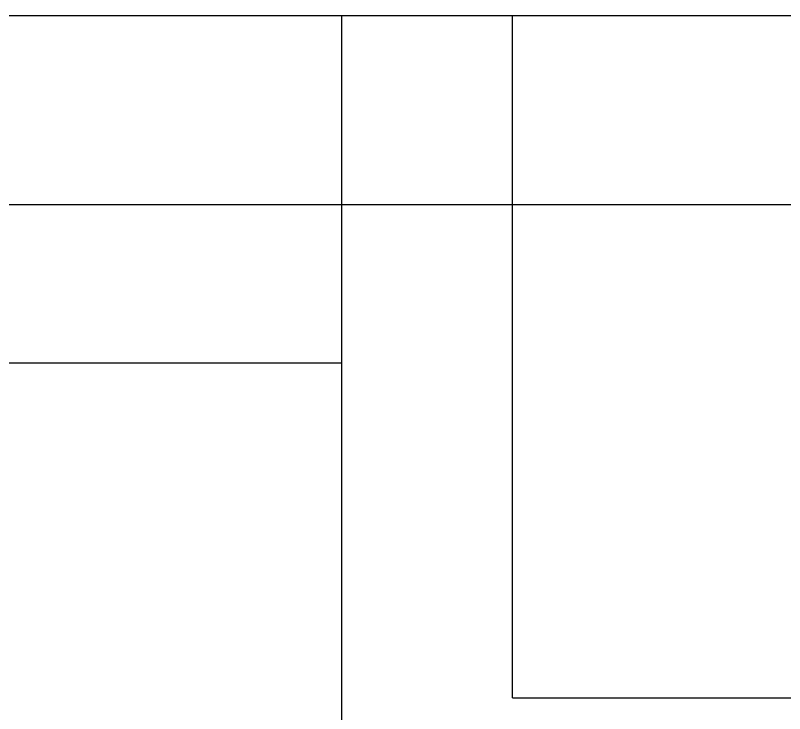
# Model space of a CAD drawing. Header units: inches. Extents: x 16928 to 514628, y -1471 to 241387.
# Drawn here: x 174147 to 174755, y 21038 to 21590 of the extents above; entities that cross this region are included whole.
import ezdxf

# ---------------------------------------------------------------- set-up
doc = ezdxf.new("R2010")
doc.units = ezdxf.units.IN
doc.header["$MEASUREMENT"] = 0
doc.layers.add('WALL', color=1, linetype='Continuous')
doc.layers.add('WIN', color=9, linetype='Continuous')

msp = doc.modelspace()

# ---------------------------------------------------------------- linework, layer by layer
at = {"layer": 'WALL'}
for p, q in [((173829.96, 21590.43), (175304.96, 21590.43)), ((174404.96, 20915.43), (174404.96, 21590.43)), ((174539.96, 21050.43), (174539.96, 21590.43)), ((175304.96, 21440.43), (173979.96, 21440.43)), ((174539.96, 21050.43), (175469.96, 21050.43))]:
    msp.add_line(p, q, dxfattribs=at)
at = {"layer": 'WIN'}
msp.add_line((171604.96, 21315.43), (174404.96, 21315.43), dxfattribs=at)

doc.saveas('drawing.dxf')
